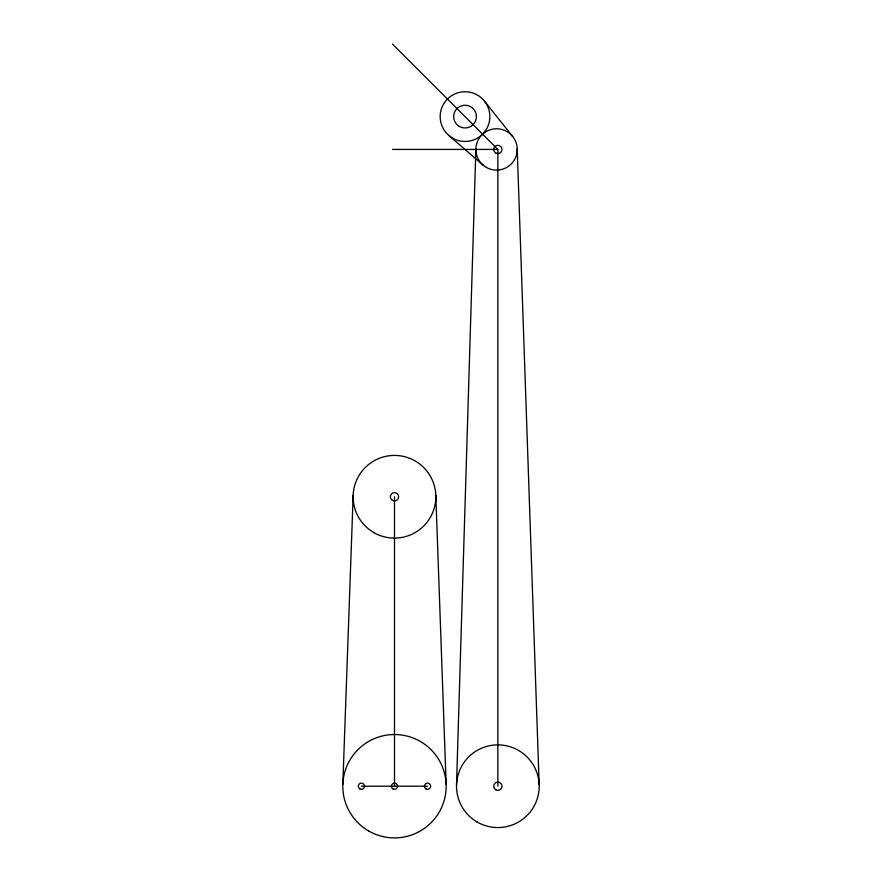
<?xml version="1.0" encoding="UTF-8"?>
<svg xmlns="http://www.w3.org/2000/svg" width="882" height="882" viewBox="0 0 882 882"><rect width="100%" height="100%" fill="white"/><g stroke="black" fill="none" stroke-linecap="round" stroke-linejoin="round"><path stroke-width="1.32" d="M456.523 784.958L475.883 148.804M342.822 784.363L353.164 495.287M392.523 149.433L497.856 149.433L497.856 786.215M361.4 786.215L427.561 786.215M448.751 135.387L483.005 165.055M392.523 44.1L497.856 149.433M484.45 101.11L512.707 136.545M435.807 495.287L446.138 784.363M517.205 148.716L539.178 784.782M394.486 496.764L394.486 786.215M368.643 830.976A51.685 51.685 0 0 0 446.171 786.215A51.685 51.685 0 0 0 368.643 741.453A51.685 51.685 0 0 0 368.643 830.976M477.184 822.024A41.355 41.355 0 0 0 539.2 786.215A41.355 41.355 0 0 0 477.184 750.406A41.355 41.355 0 0 0 477.184 822.024M373.803 532.574A41.355 41.355 0 0 0 435.829 496.764A41.355 41.355 0 0 0 373.803 460.955A41.355 41.355 0 0 0 373.803 532.574M484.957 166.555A20.672 20.672 0 0 0 517.172 150.91A20.672 20.672 0 0 0 487.514 130.834A20.672 20.672 0 0 0 484.957 166.555M452.598 138.121A24.85 24.85 0 0 0 489.874 116.6A24.85 24.85 0 0 0 452.598 95.08A24.85 24.85 0 0 0 452.598 138.121M459.346 126.446A11.367 11.367 0 0 0 476.401 116.6A11.367 11.367 0 0 0 459.346 106.755A11.367 11.367 0 0 0 459.346 126.446M495.783 153.016A4.134 4.134 0 0 0 501.99 149.433A4.134 4.134 0 0 0 495.783 145.85A4.134 4.134 0 0 0 495.783 153.016M495.783 789.798A4.134 4.134 0 0 0 501.99 786.215A4.134 4.134 0 0 0 495.783 782.632A4.134 4.134 0 0 0 495.783 789.798M392.413 500.348A4.134 4.134 0 0 0 398.62 496.764A4.134 4.134 0 0 0 392.413 493.181A4.134 4.134 0 0 0 392.413 500.348M392.931 788.894A3.098 3.098 0 0 0 397.584 786.215A3.098 3.098 0 0 0 392.931 783.525A3.098 3.098 0 0 0 392.931 788.894M359.856 788.894A3.098 3.098 0 0 0 364.509 786.215A3.098 3.098 0 0 0 359.856 783.525A3.098 3.098 0 0 0 359.856 788.894M426.006 788.894A3.098 3.098 0 0 0 430.659 786.215A3.098 3.098 0 0 0 426.006 783.525A3.098 3.098 0 0 0 426.006 788.894"/></g></svg>
